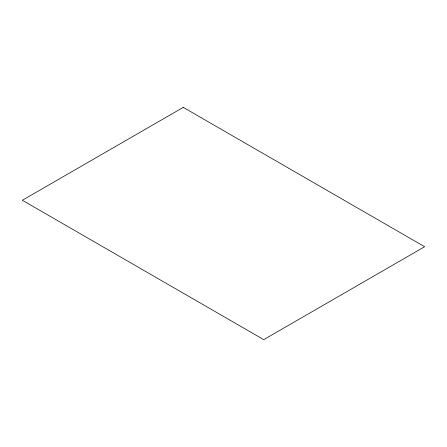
<?xml version="1.0" encoding="UTF-8"?>
<svg xmlns="http://www.w3.org/2000/svg" width="447" height="447" viewBox="0 0 447 447"><rect width="100%" height="100%" fill="white"/><g stroke="black" fill="none" stroke-linecap="round" stroke-linejoin="round"><path stroke-width="0.67" d="M183.27 107.369L22.35 200.273L263.73 339.631L424.65 246.727L183.27 107.369"/></g></svg>
